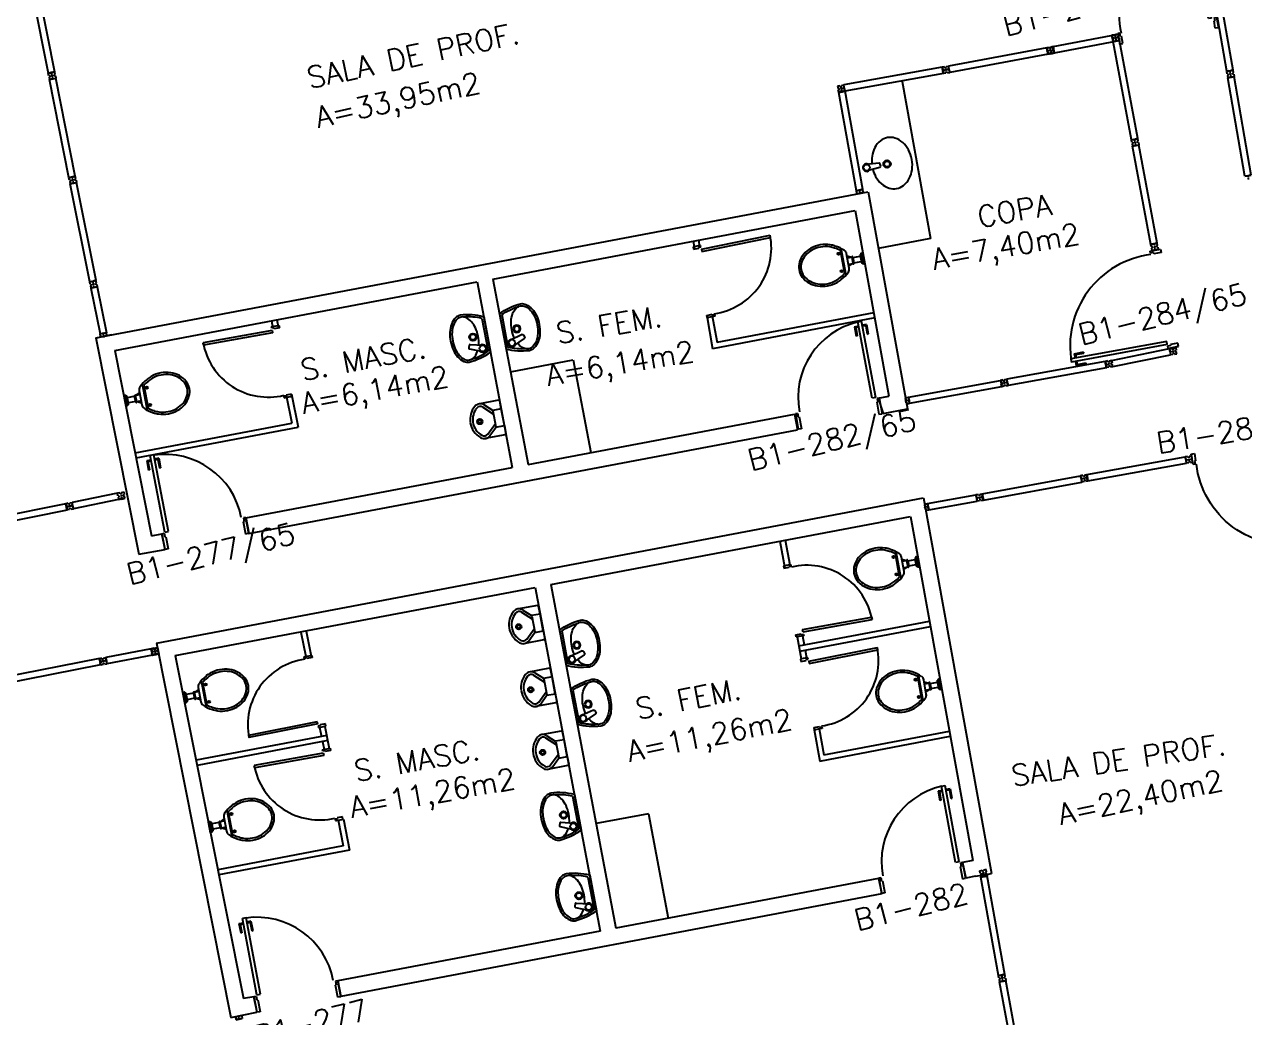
# Model space of a CAD drawing. Extents: x 26 to 324, y 73 to 188.
# Drawn here: x 96.77 to 108.24, y 159.18 to 168.52 of the extents above; entities that cross this region are included whole.
import ezdxf

# ---------------------------------------------------------------- set-up
doc = ezdxf.new("R2010")
doc.units = 0
doc.header["$LTSCALE"] = 0.01
doc.header["$MEASUREMENT"] = 0
doc.layers.get('0').update_dxf_attribs({"linetype": 'CONTINUOUS'})
for name, color, linetype in [('ALV', 2, 'CONTINUOUS'), ('BANC', 2, 'CONTINUOUS'), ('DIV', 2, 'CONTINUOUS'), ('PEÇAS', 1, 'CONTINUOUS'), ('TEXTO', 2, 'CONTINUOUS'), ('TEXTO-ENDEREÇO', 2, 'CONTINUOUS'), ('ÁREA', 2, 'CONTINUOUS')]:
    doc.layers.add(name, color=color, linetype=linetype)
doc.styles.add('UNB-100', font='simplex.shx', dxfattribs={"height": 0.2})
doc.styles.add('UNB-100-1', font='simplex.shx', dxfattribs={"height": 0.2})

# ---------------------------------------------------------------- blocks, each defined once
blk = doc.blocks.new('PDV2D-SLC')
at = {"layer": 'DIV'}
for p, q in [((0.03, 0.05), (0.06, 0.05)), ((0.03, 0.035), (0.03, 0.05)), ((0.03, -0.035), (0.03, 0.035)), ((0.06, 0.05), (0.06, -0.02)), ((0.941, 0.05), (0.941, -0.02)), ((0.971, 0.05), (0.941, 0.05)), ((0.971, 0.035), (0.971, 0.05)), ((0.971, -0.035), (0.971, 0.035)), ((0.03, -0.05), (0.03, -0.035)), ((0.05, -0.05), (0.03, -0.05)), ((0.05, -0.02), (0.06, -0.02)), ((0.05, -0.02), (0.05, -0.05)), ((0.079, -0.05), (0.109, -0.05)), ((0.079, -0.05), (0.079, -0.965)), ((0.109, -0.05), (0.109, -0.965)), ((0.951, -0.02), (0.941, -0.02)), ((0.951, -0.02), (0.951, -0.05)), ((0.951, -0.05), (0.971, -0.05)), ((0.971, -0.05), (0.971, -0.035)), ((0.109, -0.965), (0.079, -0.965))]:
    blk.add_line(p, q, dxfattribs=at)
at = {"layer": 'DIV', "color": 1}
for p, q in [((0.036, -0.925), (0.036, -0.835)), ((0.046, -0.835), (0.036, -0.835)), ((0.046, -0.915), (0.046, -0.835)), ((0.046, -0.915), (0.076, -0.915)), ((0.141, -0.915), (0.111, -0.915)), ((0.141, -0.915), (0.141, -0.835)), ((0.141, -0.835), (0.151, -0.835)), ((0.151, -0.925), (0.151, -0.835)), ((0.036, -0.925), (0.076, -0.925)), ((0.151, -0.925), (0.111, -0.925))]:
    blk.add_line(p, q, dxfattribs=at)
blk.add_arc((0.076, -0.1), 0.865, 270, 3.3214, dxfattribs=at)
blk = doc.blocks.new('LAVAT-P')
for p, q in [((-0.17, 0), (0.17, 0)), ((-0.157, -0.02), (0.157, -0.02)), ((0.063, -0.173), (0.094, -0.055)), ((0.102, -0.187), (0.151, -0.074)), ((0.069, -0.185), (0.09, -0.192))]:
    blk.add_line(p, q)
for points in [[(0.083, -0.096, 0.121735), (-0.082, -0.096, 0.073747), (-0.145, -0.122, 0.106861), (-0.192, -0.165, 0.153587), (-0.205, -0.208, 0.153587)], [(-0.225, -0.214, 0.136108), (-0.208, -0.262, 0.106861), (-0.155, -0.311, 0.073747), (-0.087, -0.339, 0.060305), (0, -0.349, 0.060305), (0.087, -0.339, 0.073747), (0.155, -0.311, 0.106861), (0.208, -0.262, 0.136108), (0.225, -0.214, 0.062982)], [(-0.205, -0.208, 0.153587), (-0.192, -0.251, 0.106861), (-0.145, -0.294, 0.073747), (-0.082, -0.32, 0.060305), (0, -0.329, 0.060305), (0.082, -0.32, 0.073747), (0.145, -0.294, 0.106861), (0.192, -0.251, 0.153587), (0.205, -0.208, 0.153587), (0.192, -0.165, 0.106861), (0.145, -0.122, 0.014792), (0.133, -0.115, 0.039243)]]:
    blk.add_lwpolyline(points, format="xyb")
for centre, radius in [((0, -0.135), 0.0347), ((0, -0.135), 0.0265), ((0.122, -0.065), 0.03)]:
    blk.add_circle(centre, radius)
for centre, radius, start, end in [((0.376, -0.254), 0.602, 155.0201, 176.1902), ((-0.376, -0.254), 0.602, 3.8098, 24.9799), ((0.376, -0.254), 0.582, 156.2686, 173.4578), ((0.122, -0.065), 0.0361, 302.4689, 199.2518), ((-0.376, -0.254), 0.582, 6.5422, 23.7314), ((0.073, -0.176), 0.01, 165.2139, 250.8603), ((0.093, -0.183), 0.01, 250.8603, 336.5068)]:
    blk.add_arc(centre, radius, start, end)
blk = doc.blocks.new('MICTR-P')
for p, q in [((0, 0.08), (0, 0.155)), ((0.01, 0.165), (0.205, 0.165)), ((0.168, 0.129), (0.08, 0.046)), ((0.151, 0.147), (0.083, 0.083)), ((0, 0.08), (0, -0.08)), ((0.081, 0.08), (0, 0.08)), ((0.08, -0.076), (0.08, 0.076)), ((0, -0.08), (0, -0.155)), ((0, -0.08), (0.081, -0.08)), ((0.168, -0.129), (0.08, -0.046)), ((0.151, -0.147), (0.083, -0.083)), ((0.01, -0.165), (0.205, -0.165))]:
    blk.add_line(p, q)
for radius in [0.025, 0.015]:
    blk.add_circle((0.22, 0), radius)
for centre, radius, start, end in [((0.01, 0.155), 0.01, 90, 180), ((0.197, 0.098), 0.0675, 49.5319, 133.3634), ((0.197, 0.098), 0.0425, 49.5319, 133.3634), ((0.114, 0), 0.171, 357.4005, 49.5319), ((0.114, 0), 0.196, 358.2793, 49.5319), ((0.09, 0.076), 0.01, 133.3634, 180), ((0.09, -0.076), 0.01, 180, 226.6366), ((0.114, 0), 0.171, 310.4681, 357.3509), ((0.114, 0), 0.196, 310.4681, 357.7012), ((0.01, -0.155), 0.01, 180, 270), ((0.197, -0.098), 0.0675, 226.6366, 310.4681), ((0.197, -0.098), 0.0425, 226.6366, 310.4681)]:
    blk.add_arc(centre, radius, start, end)
blk = doc.blocks.new('DIV-SLC')
for p, q in [((-0.0051, 0), (0.0051, 0)), ((0, -0.0051), (0, 0.0051)), ((0.0205, 0.006), (0.03, 0.006)), ((0.0205, -0.006), (0.0205, 0.006)), ((0.03, 0.03), (0.97, 0.03)), ((0.03, 0.03), (0.03, -0.03)), ((0.03, 0.009), (0.03, 0.027)), ((0.03, 0.005), (0.03, -0.005)), ((0.97, 0.03), (0.97, -0.03)), ((0.9795, 0.006), (0.97, 0.006)), ((0.97, 0.005), (0.97, -0.005)), ((0.9795, -0.006), (0.9795, 0.006)), ((1.0051, 0), (0.9949, 0)), ((0.9949, 0), (1.0051, 0)), ((1, -0.0051), (1, 0.0051)), ((0.0205, -0.006), (0.03, -0.006)), ((0.03, -0.03), (0.03, -0.009)), ((0.03, -0.009), (0.03, -0.027)), ((0.03, -0.03), (0.97, -0.03)), ((0.9795, -0.006), (0.97, -0.006))]:
    blk.add_line(p, q)
blk = doc.blocks.new('PE80-SLC')
for p, q in [((0.075, 0), (-0.075, 0)), ((-0.075, -0.03), (-0.075, 0)), ((0.075, 0), (0.075, -0.02)), ((0.777, 0.01), (0.687, 0.01)), ((0.687, 0), (0.687, 0.01)), ((0.777, 0.01), (0.777, -0.03)), ((0.04, -0.03), (-0.075, -0.03)), ((0.075, -0.02), (0.04, -0.02)), ((0.04, -0.03), (0.04, -0.02)), ((0.085, -0.03), (0.817, -0.03)), ((0.085, -0.03), (0.085, -0.065)), ((0.085, -0.065), (0.817, -0.065)), ((0.767, 0), (0.687, 0)), ((0.767, -0.095), (0.687, -0.095)), ((0.687, -0.095), (0.687, -0.105)), ((0.777, -0.105), (0.687, -0.105)), ((0.767, 0), (0.767, -0.03)), ((0.767, -0.095), (0.767, -0.065)), ((0.777, -0.105), (0.777, -0.065)), ((0.817, -0.065), (0.817, -0.03)), ((0.04, -0.771), (-0.075, -0.771)), ((-0.075, -0.771), (-0.075, -0.801)), ((0.075, -0.801), (-0.075, -0.801)), ((0.075, -0.802), (-0.075, -0.802)), ((0.04, -0.771), (0.04, -0.781)), ((0.075, -0.781), (0.04, -0.781)), ((0.075, -0.801), (0.075, -0.781))]:
    blk.add_line(p, q)
blk.add_arc((0.085, -0.03), 0.731, 270, 357.3429)
blk = doc.blocks.new('VDC-P')
for p, q in [((-0.127, 0.192), (0.127, 0.192)), ((-0.109, 0.202), (0.109, 0.202)), ((-0.068, 0.152), (0.068, 0.152)), ((-0.05, 0.152), (-0.03, 0.11)), ((-0.03, 0.152), (-0.03, 0.11)), ((0.03, 0.152), (0.03, 0.11)), ((0.05, 0.152), (0.03, 0.11)), ((-0.05, 0.015), (-0.05, 0)), ((-0.05, 0), (0.05, 0)), ((0.045, 0.02), (-0.045, 0.02)), ((-0.04, 0.025), (-0.04, 0.02)), ((0.035, 0.03), (-0.035, 0.03)), ((0.03, 0.11), (-0.03, 0.11)), ((0.03, 0.1), (-0.03, 0.1)), ((-0.025, 0.1), (-0.025, 0.03)), ((0.025, 0.1), (0.025, 0.03)), ((0.04, 0.025), (0.04, 0.02)), ((0.05, 0.015), (0.05, 0))]:
    blk.add_line(p, q)
for points in [[(0.16, 0.244, 0.050424), (0.18, 0.288, 0.082137), (0.195, 0.381, 0.082137), (0.18, 0.474, 0.090148), (0.138, 0.549, 0.104406), (0.073, 0.601, 0.117345), (0, 0.619, 0.117345), (-0.073, 0.601, 0.104406), (-0.138, 0.549, 0.090148), (-0.18, 0.474, 0.082137), (-0.195, 0.381, 0.082137)], [(0.142, 0.254, 0.050424), (0.161, 0.295, 0.082137), (0.175, 0.381, 0.082137), (0.161, 0.468, 0.090148), (0.122, 0.536, 0.104406), (0.064, 0.583, 0.117345), (0, 0.599, 0.117345), (-0.064, 0.583, 0.104406), (-0.122, 0.536, 0.090148), (-0.161, 0.468, 0.082137), (-0.175, 0.381, 0.082137)], [(-0.195, 0.381, 0.082137), (-0.18, 0.288, 0.050424), (-0.16, 0.244, 0.104406)], [(-0.175, 0.381, 0.082137), (-0.161, 0.295, 0.050424), (-0.142, 0.254, 0.050424)]]:
    blk.add_lwpolyline(points, format="xyb")
for centre in [(-0.083, 0.226), (0.083, 0.226)]:
    blk.add_circle(centre, 0.0101)
for centre, radius, start, end in [((0.08, 0.36), 0.266, 205.6863, 226.7558), ((0.08, 0.36), 0.246, 205.6863, 219.7706), ((-0.08, 0.36), 0.266, 313.2442, 334.3137), ((-0.08, 0.36), 0.246, 320.2294, 334.3137), ((-0.068, 0.202), 0.05, 226.7558, 270), ((0.068, 0.202), 0.05, 270, 313.2442), ((-0.045, 0.015), 0.005, 90, 180), ((-0.035, 0.025), 0.005, 90, 180), ((-0.03, 0.105), 0.005, 90, 270), ((0.03, 0.105), 0.005, 270, 90), ((0.035, 0.025), 0.005, 0, 90), ((0.045, 0.015), 0.005, 360, 90)]:
    blk.add_arc(centre, radius, start, end)
blk = doc.blocks.new('MTT-SLC')
for p, q in [((-0.008, 0.03), (-0.03, 0.03)), ((-0.03, 0.03), (-0.03, 0.006)), ((-0.0185, 0.006), (-0.03, 0.006)), ((-0.0185, -0.006), (-0.0185, 0.006)), ((-0.008, 0.03), (-0.008, 0.02)), ((-0.008, 0.02), (0.008, 0.02)), ((-0.0051, 0), (0.0051, 0)), ((0, -0.0051), (0, 0.0051)), ((0.008, 0.03), (0.03, 0.03)), ((0.008, 0.03), (0.008, 0.02)), ((0.0205, -0.006), (0.0205, 0.006)), ((0.0205, 0.006), (0.03, 0.006)), ((0.03, 0.006), (0.03, 0.03)), ((-0.03, -0.03), (-0.03, -0.006)), ((-0.0185, -0.006), (-0.03, -0.006)), ((-0.008, -0.03), (-0.03, -0.03)), ((-0.008, -0.02), (0.008, -0.02)), ((-0.008, -0.03), (-0.008, -0.02)), ((0.008, -0.03), (0.008, -0.02)), ((0.008, -0.03), (0.03, -0.03)), ((0.0205, -0.006), (0.03, -0.006)), ((0.03, -0.006), (0.03, -0.03))]:
    blk.add_line(p, q)
blk = doc.blocks.new('MTINI-SLC')
for p, q in [((-0.03, 0.008), (-0.03, 0.03)), ((0.03, 0.03), (-0.03, 0.03)), ((-0.03, 0.008), (-0.02, 0.008)), ((-0.009, 0.03), (-0.027, 0.03)), ((-0.02, 0.008), (-0.02, 0)), ((-0.001, 0), (-0.02, 0)), ((-0.006, 0.02), (-0.006, 0.03)), ((-0.006, 0.023), (-0.006, 0.027)), ((-0.006, 0.02), (0.006, 0.02)), ((0.005, 0.03), (-0.005, 0.03)), ((0.005, 0), (-0.005, 0)), ((0.004, 0.02), (-0.004, 0.02)), ((0.02, 0), (-0.001, 0)), ((0, -0.005), (0, 0.005)), ((0.006, 0.02), (0.006, 0.03)), ((0.006, 0.023), (0.006, 0.027)), ((0.009, 0.03), (0.027, 0.03)), ((0.03, 0.008), (0.02, 0.008)), ((0.02, 0), (0.02, 0.008)), ((0.03, 0.008), (0.03, 0.03))]:
    blk.add_line(p, q)
blk = doc.blocks.new('MDIV-SLC')
for p, q in [((-0.0051, 0), (0.0051, 0)), ((0, -0.0051), (0, 0.0051)), ((0.0205, -0.006), (0.0205, 0.006)), ((0.0205, 0.006), (0.03, 0.006)), ((0.03, 0.03), (0.47, 0.03)), ((0.03, 0.03), (0.03, -0.03)), ((0.03, 0.009), (0.03, 0.027)), ((0.03, 0.005), (0.03, -0.005)), ((0.47, 0.03), (0.47, -0.03)), ((0.4795, 0.006), (0.47, 0.006)), ((0.47, 0.005), (0.47, -0.005)), ((0.4795, -0.006), (0.4795, 0.006)), ((0.5051, 0), (0.4949, 0)), ((0.4949, 0), (0.5051, 0)), ((0.5, -0.0051), (0.5, 0.0051)), ((0.0205, -0.006), (0.03, -0.006)), ((0.03, -0.009), (0.03, -0.027)), ((0.03, -0.03), (0.03, -0.009)), ((0.03, -0.03), (0.47, -0.03)), ((0.4795, -0.006), (0.47, -0.006))]:
    blk.add_line(p, q)
blk = doc.blocks.new('DIVMT-SLC')
for p, q in [((-0.03, 0.03), (-0.03, 0.006)), ((-0.008, 0.03), (-0.03, 0.03)), ((-0.0185, 0.006), (-0.03, 0.006)), ((-0.0185, -0.006), (-0.0185, 0.006)), ((-0.008, 0.03), (-0.008, 0.02)), ((-0.008, 0.02), (0.008, 0.02)), ((-0.0051, 0), (0.0051, 0)), ((0.0051, 0), (-0.0051, 0)), ((-0.0051, 0), (0.0051, 0)), ((0, -0.0051), (0, 0.0051)), ((0, 0.0051), (0, -0.0051)), ((0.008, 0.03), (0.008, 0.02)), ((0.008, 0.03), (0.03, 0.03)), ((0.0205, 0.006), (0.03, 0.006)), ((0.0205, -0.006), (0.0205, 0.006)), ((0.0205, 0.006), (0.0205, -0.006)), ((0.0205, 0.006), (0.03, 0.006)), ((0.97, 0.03), (0.03, 0.03)), ((0.03, 0.006), (0.03, 0.03)), ((0.03, -0.03), (0.03, 0.03)), ((0.03, -0.005), (0.03, 0.005)), ((0.97, -0.03), (0.97, 0.03)), ((0.97, 0.03), (0.97, 0.009)), ((0.97, 0.009), (0.97, 0.027)), ((0.9795, 0.006), (0.97, 0.006)), ((0.97, -0.005), (0.97, 0.005)), ((0.9795, 0.006), (0.9795, -0.006)), ((1.0051, 0), (0.9949, 0)), ((1, 0.0051), (1, -0.0051)), ((-0.0185, -0.006), (-0.03, -0.006)), ((-0.03, -0.03), (-0.03, -0.006)), ((-0.008, -0.03), (-0.03, -0.03)), ((-0.008, -0.03), (-0.008, -0.02)), ((-0.008, -0.02), (0.008, -0.02)), ((0.008, -0.03), (0.008, -0.02)), ((0.008, -0.03), (0.03, -0.03)), ((0.0205, -0.006), (0.03, -0.006)), ((0.0205, -0.006), (0.03, -0.006)), ((0.03, -0.006), (0.03, -0.03)), ((0.97, -0.03), (0.03, -0.03)), ((0.9795, -0.006), (0.97, -0.006)), ((0.97, -0.009), (0.97, -0.027))]:
    blk.add_line(p, q)
blk = doc.blocks.new('PD80-SLC')
for p, q in [((-0.777, 0.01), (-0.777, -0.03)), ((-0.777, 0.01), (-0.687, 0.01)), ((-0.687, 0), (-0.687, 0.01)), ((-0.075, 0), (0.075, 0)), ((-0.075, 0), (-0.075, -0.02)), ((0.075, -0.03), (0.075, 0)), ((-0.817, -0.065), (-0.817, -0.03)), ((-0.085, -0.03), (-0.817, -0.03)), ((-0.085, -0.065), (-0.817, -0.065)), ((-0.777, -0.105), (-0.777, -0.065)), ((-0.777, -0.105), (-0.687, -0.105)), ((-0.767, 0), (-0.767, -0.03)), ((-0.767, 0), (-0.687, 0)), ((-0.767, -0.095), (-0.767, -0.065)), ((-0.767, -0.095), (-0.687, -0.095)), ((-0.687, -0.095), (-0.687, -0.105)), ((-0.085, -0.03), (-0.085, -0.065)), ((-0.075, -0.02), (-0.04, -0.02)), ((-0.04, -0.03), (-0.04, -0.02)), ((-0.04, -0.03), (0.075, -0.03)), ((-0.075, -0.781), (-0.04, -0.781)), ((-0.075, -0.801), (-0.075, -0.781)), ((-0.075, -0.801), (0.075, -0.801)), ((-0.075, -0.802), (0.075, -0.802)), ((-0.04, -0.771), (0.075, -0.771)), ((-0.04, -0.771), (-0.04, -0.781)), ((0.075, -0.771), (0.075, -0.801))]:
    blk.add_line(p, q)
blk.add_arc((-0.085, -0.03), 0.731, 182.6571, 270)
blk = doc.blocks.new('CUBA-E-P')
for p, q in [((-0.021, 0.174), (-0.031, 0.051)), ((0.01, 0.183), (-0.011, 0.183)), ((0.02, 0.174), (0.029, 0.051))]:
    blk.add_line(p, q)
blk.add_lwpolyline([(0.022, 0.104, 0.059992), (0.096, 0.119, 0.087531), (0.172, 0.159, 0.105501), (0.226, 0.223, 0.123031), (0.243, 0.293, 0.123031), (0.226, 0.362, 0.105501), (0.172, 0.426, 0.087531), (0.096, 0.467, 0.07802), (0, 0.482, 0.07802), (-0.096, 0.467, 0.087531), (-0.172, 0.426, 0.105501), (-0.226, 0.362, 0.123031), (-0.243, 0.293, 0.123031), (-0.226, 0.223, 0.105501), (-0.172, 0.159, 0.087531), (-0.096, 0.119, 0.059024), (-0.024, 0.105, 0.07802)], format="xyb")
for centre, radius in [((0, 0.245), 0.0347), ((0, 0.245), 0.0265), ((-0.001, 0.051), 0.03)]:
    blk.add_circle(centre, radius)
for centre, radius, start, end in [((-0.011, 0.173), 0.01, 90, 175.6464), ((0.01, 0.173), 0.01, 4.3536, 90), ((-0.001, 0.051), 0.0361, 141.6086, 38.3914)]:
    blk.add_arc(centre, radius, start, end)
blk = doc.blocks.new('PDV2E-SLC')
at = {"layer": 'DIV', "color": 1}
for p, q in [((0.023, 0.925), (0.063, 0.925)), ((0.023, 0.925), (0.023, 0.835)), ((0.138, 0.925), (0.097, 0.925)), ((0.138, 0.925), (0.138, 0.835)), ((0.033, 0.835), (0.023, 0.835)), ((0.033, 0.915), (0.063, 0.915)), ((0.033, 0.915), (0.033, 0.835)), ((0.128, 0.915), (0.097, 0.915)), ((0.128, 0.915), (0.128, 0.835)), ((0.128, 0.835), (0.137, 0.835))]:
    blk.add_line(p, q, dxfattribs=at)
at = {"layer": 'DIV'}
for p, q in [((0.065, 0.05), (0.065, 0.965)), ((0.095, 0.965), (0.065, 0.965)), ((0.095, 0.05), (0.095, 0.965)), ((0.049, 0.05), (0.029, 0.05)), ((0.029, 0.05), (0.029, 0.035)), ((0.029, 0.035), (0.029, -0.035)), ((0.049, 0.02), (0.049, 0.05)), ((0.049, 0.02), (0.059, 0.02)), ((0.059, -0.05), (0.059, 0.02)), ((0.065, 0.05), (0.095, 0.05)), ((0.928, -0.05), (0.928, 0.02)), ((0.938, 0.02), (0.928, 0.02)), ((0.938, 0.05), (0.958, 0.05)), ((0.938, 0.02), (0.938, 0.05)), ((0.958, 0.05), (0.958, 0.035)), ((0.958, 0.035), (0.958, -0.035)), ((0.029, -0.035), (0.029, -0.05)), ((0.029, -0.05), (0.059, -0.05)), ((0.958, -0.05), (0.928, -0.05)), ((0.958, -0.035), (0.958, -0.05))]:
    blk.add_line(p, q, dxfattribs=at)
at = {"layer": 'DIV', "color": 1}
blk.add_arc((0.062, 0.1), 0.865, 356.6786, 90, dxfattribs=at)
blk = doc.blocks.new('DIVINI-SLC')
for p, q in [((-0.005, 0), (0.005, 0)), ((-0.005, 0), (0.005, 0)), ((0.008, 0.02), (0, 0.02)), ((0, 0.001), (0, 0.02)), ((0, -0.005), (0, 0.005)), ((0, -0.005), (0, 0.005)), ((0, -0.02), (0, 0.001)), ((0.008, 0.03), (0.03, 0.03)), ((0.008, 0.03), (0.008, 0.02)), ((0.02, 0.006), (0.03, 0.006)), ((0.02, 0.006), (0.02, -0.006)), ((0.02, -0.006), (0.02, 0.006)), ((0.02, 0.006), (0.03, 0.006)), ((0.02, -0.004), (0.02, 0.004)), ((0.023, 0.006), (0.027, 0.006)), ((0.03, -0.03), (0.03, 0.03)), ((0.03, 0.03), (0.03, -0.03)), ((0.03, 0.03), (0.97, 0.03)), ((0.03, 0.009), (0.03, 0.027)), ((0.03, 0.009), (0.03, 0.027)), ((0.03, -0.005), (0.03, 0.005)), ((0.03, 0.005), (0.03, -0.005)), ((0.97, 0.03), (0.97, -0.03)), ((0.98, 0.006), (0.97, 0.006)), ((0.97, 0.005), (0.97, -0.005)), ((0.98, -0.006), (0.98, 0.006)), ((0.995, 0), (1.005, 0)), ((1.005, 0), (0.995, 0)), ((1, -0.005), (1, 0.005)), ((0, -0.02), (0.008, -0.02)), ((0.008, -0.03), (0.008, -0.02)), ((0.008, -0.03), (0.03, -0.03)), ((0.02, -0.006), (0.03, -0.006)), ((0.02, -0.006), (0.03, -0.006)), ((0.023, -0.006), (0.027, -0.006)), ((0.03, -0.009), (0.03, -0.027)), ((0.03, -0.009), (0.03, -0.027)), ((0.03, -0.03), (0.03, -0.009)), ((0.03, -0.03), (0.97, -0.03)), ((0.98, -0.006), (0.97, -0.006))]:
    blk.add_line(p, q)

msp = doc.modelspace()

# ---------------------------------------------------------------- linework, layer by layer
at = {"layer": 'ALV'}
for p, q in [((97.439, 165.573), (104.697, 166.947)), ((104.697, 166.947), (105.066, 164.905)), ((101.17, 166.127), (104.576, 166.772)), ((104.576, 166.772), (104.892, 165.025)), ((103.053, 166.485), (103.067, 166.409)), ((103.102, 166.494), (103.114, 166.426)), ((97.616, 165.454), (101.022, 166.099)), ((101.022, 166.099), (101.353, 164.355)), ((101.17, 166.127), (101.501, 164.383)), ((99.09, 165.733), (99.103, 165.666)), ((99.139, 165.742), (99.154, 165.667)), ((103.18, 165.785), (103.236, 165.471)), ((103.229, 165.795), (103.277, 165.53)), ((104.759, 165.761), (103.236, 165.471)), ((104.75, 165.81), (103.276, 165.53)), ((97.439, 165.573), (97.843, 163.538)), ((97.587, 165.601), (97.44, 165.572)), ((97.616, 165.454), (97.962, 163.713)), ((99.277, 165.045), (99.339, 164.733)), ((99.228, 165.036), (99.281, 164.772)), ((104.793, 165.006), (104.892, 165.025)), ((104.793, 165.006), (104.838, 164.862)), ((101.501, 164.383), (104.006, 164.857)), ((104.006, 164.857), (104.033, 164.71)), ((104.838, 164.862), (105.066, 164.905)), ((97.807, 164.493), (99.281, 164.772)), ((97.817, 164.444), (99.34, 164.733)), ((98.877, 163.733), (104.033, 164.71)), ((98.848, 163.881), (101.353, 164.355)), ((98.009, 162.704), (105.217, 164.069)), ((105.217, 164.069), (105.856, 160.538)), ((101.715, 163.253), (105.097, 163.893)), ((105.097, 163.893), (105.682, 160.659)), ((98.877, 163.733), (98.848, 163.881)), ((97.962, 163.713), (98.06, 163.731)), ((98.089, 163.584), (98.06, 163.731)), ((103.918, 163.67), (103.96, 163.439)), ((97.843, 163.538), (98.089, 163.584)), ((103.869, 163.661), (103.914, 163.409)), ((98.185, 162.585), (101.567, 163.225)), ((101.567, 163.225), (102.18, 159.995)), ((101.715, 163.253), (102.327, 160.023)), ((104.047, 162.677), (105.275, 162.909)), ((104.055, 162.628), (105.284, 162.86)), ((99.365, 162.807), (99.411, 162.576)), ((99.414, 162.816), (99.464, 162.565)), ((104.031, 162.762), (104.069, 162.554)), ((104.08, 162.772), (104.096, 162.686)), ((98.009, 162.704), (98.708, 159.183)), ((104.105, 162.637), (104.118, 162.564)), ((98.185, 162.585), (98.826, 159.36)), ((99.609, 161.835), (98.38, 161.602)), ((99.542, 161.911), (99.559, 161.826)), ((99.592, 161.92), (99.633, 161.713)), ((104.189, 161.887), (104.242, 161.594)), ((104.238, 161.897), (104.282, 161.653)), ((104.282, 161.653), (105.462, 161.876)), ((99.618, 161.786), (98.39, 161.553)), ((99.569, 161.777), (99.584, 161.704)), ((104.242, 161.594), (105.47, 161.827)), ((99.716, 161.039), (99.764, 160.796)), ((99.765, 161.048), (99.823, 160.756)), ((99.764, 160.796), (98.585, 160.572)), ((99.823, 160.756), (98.595, 160.523)), ((105.682, 160.659), (105.583, 160.64)), ((105.583, 160.64), (105.615, 160.494)), ((104.795, 160.491), (102.327, 160.023)), ((104.795, 160.491), (104.827, 160.344)), ((105.708, 160.511), (105.615, 160.494)), ((105.708, 160.511), (105.856, 160.538)), ((104.827, 160.344), (99.741, 159.38)), ((102.18, 159.995), (99.712, 159.527)), ((99.741, 159.38), (99.712, 159.527)), ((98.924, 159.378), (98.826, 159.36)), ((98.954, 159.231), (98.924, 159.378)), ((98.708, 159.183), (98.953, 159.232))]:
    msp.add_line(p, q, dxfattribs=at)
at = {"layer": 'BANC'}
for p, q in [((101.335, 165.255), (101.925, 165.367)), ((101.925, 165.367), (102.09, 164.495))]:
    msp.add_line(p, q, dxfattribs=at)
at = {"layer": 'DIV'}
for p, q in [((106.436, 168.312), (107.047, 168.43)), ((106.448, 168.253), (107.057, 168.371)), ((106.989, 168.419), (107.012, 168.423)), ((107.01, 168.423), (106.989, 168.419)), ((106.993, 168.397), (106.989, 168.419)), ((106.993, 168.395), (106.989, 168.419)), ((107, 168.36), (106.989, 168.419)), ((106.993, 168.397), (107.003, 168.399)), ((107.002, 168.397), (106.993, 168.395)), ((107.002, 168.397), (106.993, 168.395)), ((106.995, 168.384), (106.993, 168.394)), ((107.005, 168.385), (106.995, 168.383)), ((107.005, 168.385), (106.995, 168.383)), ((106.995, 168.383), (107, 168.36)), ((106.996, 168.381), (107.005, 168.383)), ((106.996, 168.381), (107, 168.36)), ((107, 168.36), (107.059, 168.371)), ((107.005, 168.385), (107.002, 168.397)), ((107.002, 168.397), (107.005, 168.385)), ((107.003, 168.399), (107.005, 168.383)), ((107.01, 168.423), (107.012, 168.413)), ((107.014, 168.412), (107.012, 168.423)), ((107.028, 168.416), (107.012, 168.413)), ((107.014, 168.412), (107.026, 168.414)), ((107.019, 168.394), (107.029, 168.396)), ((107.029, 168.396), (107.019, 168.394)), ((107.029, 168.396), (107.019, 168.394)), ((107.019, 168.394), (107.029, 168.396)), ((107.029, 168.396), (107.019, 168.394)), ((107.035, 168.377), (107.02, 168.374)), ((107.022, 168.364), (107.02, 168.374)), ((107.022, 168.374), (107.033, 168.376)), ((107.033, 168.376), (107.022, 168.374)), ((107.022, 168.374), (107.023, 168.364)), ((107.022, 168.374), (107.023, 168.364)), ((107.023, 168.4), (107.025, 168.39)), ((107.025, 168.39), (107.023, 168.4)), ((107.023, 168.4), (107.025, 168.39)), ((107.025, 168.39), (107.023, 168.4)), ((107.023, 168.4), (107.025, 168.39)), ((107.048, 168.43), (107.024, 168.425)), ((107.026, 168.414), (107.024, 168.425)), ((107.024, 168.364), (107.034, 168.366)), ((107.026, 168.426), (107.028, 168.416)), ((107.033, 168.376), (107.035, 168.366)), ((107.033, 168.376), (107.035, 168.366)), ((107.037, 168.367), (107.035, 168.377)), ((107.035, 168.366), (107.059, 168.371)), ((107.037, 168.367), (107.059, 168.371)), ((107.041, 168.404), (107.052, 168.406)), ((107.043, 168.392), (107.041, 168.404)), ((107.052, 168.408), (107.042, 168.406)), ((107.042, 168.406), (107.045, 168.391)), ((107.043, 168.392), (107.054, 168.395)), ((107.055, 168.392), (107.045, 168.391)), ((107.046, 168.435), (107.051, 168.412)), ((107.052, 168.408), (107.048, 168.43)), ((107.059, 168.371), (107.054, 168.395)), ((107.055, 168.392), (107.059, 168.371)), ((107.231, 167.447), (107.059, 168.371)), ((106.377, 168.301), (106.401, 168.305)), ((106.399, 168.305), (106.377, 168.301)), ((106.382, 168.279), (106.377, 168.301)), ((106.382, 168.277), (106.377, 168.301)), ((106.389, 168.242), (106.377, 168.301)), ((106.382, 168.279), (106.391, 168.281)), ((106.391, 168.279), (106.382, 168.277)), ((106.391, 168.279), (106.382, 168.277)), ((106.384, 168.266), (106.382, 168.276)), ((106.393, 168.267), (106.384, 168.265)), ((106.393, 168.267), (106.384, 168.265)), ((106.384, 168.263), (106.394, 168.265)), ((106.384, 168.265), (106.389, 168.242)), ((106.384, 168.263), (106.388, 168.242)), ((106.388, 168.242), (106.447, 168.253)), ((106.391, 168.281), (106.394, 168.265)), ((106.393, 168.267), (106.391, 168.279)), ((106.391, 168.279), (106.393, 168.267)), ((106.399, 168.305), (106.401, 168.295)), ((106.403, 168.294), (106.401, 168.305)), ((106.417, 168.298), (106.401, 168.295)), ((106.403, 168.294), (106.415, 168.296)), ((106.407, 168.276), (106.417, 168.278)), ((106.417, 168.278), (106.407, 168.276)), ((106.417, 168.278), (106.407, 168.276)), ((106.407, 168.276), (106.417, 168.278)), ((106.417, 168.278), (106.407, 168.276)), ((106.407, 168.276), (106.417, 168.278)), ((106.424, 168.259), (106.408, 168.256)), ((106.41, 168.246), (106.408, 168.256)), ((106.41, 168.256), (106.422, 168.258)), ((106.422, 168.258), (106.41, 168.256)), ((106.41, 168.256), (106.412, 168.246)), ((106.41, 168.256), (106.412, 168.246)), ((106.412, 168.282), (106.413, 168.272)), ((106.413, 168.272), (106.412, 168.282)), ((106.412, 168.282), (106.413, 168.272)), ((106.413, 168.272), (106.412, 168.282)), ((106.412, 168.282), (106.413, 168.272)), ((106.412, 168.282), (106.413, 168.272)), ((106.436, 168.312), (106.413, 168.307)), ((106.415, 168.296), (106.413, 168.307)), ((106.415, 168.308), (106.436, 168.312)), ((106.415, 168.308), (106.417, 168.298)), ((106.422, 168.258), (106.424, 168.248)), ((106.422, 168.258), (106.424, 168.248)), ((106.426, 168.249), (106.424, 168.259)), ((106.424, 168.248), (106.447, 168.253)), ((106.426, 168.249), (106.448, 168.253)), ((106.43, 168.286), (106.441, 168.288)), ((106.432, 168.274), (106.43, 168.286)), ((106.441, 168.29), (106.431, 168.288)), ((106.431, 168.288), (106.434, 168.273)), ((106.431, 168.287), (106.441, 168.288)), ((106.431, 168.287), (106.434, 168.275)), ((106.432, 168.274), (106.443, 168.277)), ((106.434, 168.275), (106.443, 168.277)), ((106.443, 168.274), (106.434, 168.273)), ((106.441, 168.29), (106.436, 168.312)), ((106.436, 168.312), (106.441, 168.288)), ((106.436, 168.312), (106.44, 168.291)), ((106.448, 168.253), (106.436, 168.312)), ((106.44, 168.291), (106.437, 168.309)), ((106.443, 168.278), (106.441, 168.287)), ((106.448, 168.253), (106.443, 168.277)), ((106.443, 168.274), (106.447, 168.253)), ((106.444, 168.274), (106.447, 168.256)), ((107.023, 168.364), (107, 168.36)), ((107.022, 168.364), (107, 168.36)), ((107.172, 167.436), (107, 168.36)), ((106.412, 168.246), (106.388, 168.242)), ((106.41, 168.246), (106.389, 168.242)), ((106.413, 168.246), (106.423, 168.248)), ((107.172, 167.436), (107.231, 167.447)), ((107.193, 167.44), (107.175, 167.436)), ((107.197, 167.431), (107.195, 167.44)), ((107.196, 167.44), (107.206, 167.442)), ((107.209, 167.433), (107.197, 167.431)), ((107.212, 167.413), (107.202, 167.411)), ((107.208, 167.407), (107.206, 167.417)), ((107.209, 167.433), (107.207, 167.442)), ((107.231, 167.447), (107.21, 167.443)), ((107.21, 167.443), (107.228, 167.446)), ((103.13, 166.408), (103.776, 166.538)), ((103.78, 166.516), (103.776, 166.538)), ((103.063, 166.431), (103.052, 166.429)), ((103.052, 166.429), (103.057, 166.407)), ((103.057, 166.407), (103.106, 166.417)), ((103.112, 166.441), (103.063, 166.431)), ((103.104, 166.424), (103.126, 166.429)), ((103.104, 166.424), (103.106, 166.417)), ((103.123, 166.443), (103.112, 166.441)), ((103.126, 166.429), (103.123, 166.443)), ((103.134, 166.387), (103.78, 166.516)), ((103.13, 166.408), (103.134, 166.387)), ((103.181, 165.785), (103.23, 165.795)), ((103.185, 165.764), (103.181, 165.785)), ((103.196, 165.766), (103.185, 165.764)), ((103.245, 165.776), (103.196, 165.766)), ((103.232, 165.788), (103.23, 165.795)), ((103.232, 165.788), (103.253, 165.792)), ((103.256, 165.778), (103.245, 165.776)), ((103.253, 165.792), (103.256, 165.778)), ((99.095, 165.643), (98.447, 165.527)), ((99.099, 165.622), (98.451, 165.506)), ((99.089, 165.678), (99.1, 165.68)), ((99.092, 165.664), (99.089, 165.678)), ((99.113, 165.667), (99.092, 165.664)), ((99.095, 165.643), (99.099, 165.622)), ((99.1, 165.68), (99.15, 165.689)), ((99.113, 165.667), (99.115, 165.66)), ((99.164, 165.669), (99.115, 165.66)), ((99.15, 165.689), (99.16, 165.691)), ((99.16, 165.691), (99.164, 165.669)), ((98.451, 165.506), (98.447, 165.527)), ((106.986, 165.362), (107.529, 165.472)), ((106.996, 165.303), (107.539, 165.413)), ((107.551, 165.475), (107.529, 165.472)), ((107.533, 165.448), (107.529, 165.472)), ((107.529, 165.472), (107.539, 165.413)), ((107.543, 165.45), (107.533, 165.448)), ((107.543, 165.45), (107.533, 165.448)), ((107.533, 165.447), (107.535, 165.437)), ((107.545, 165.438), (107.535, 165.436)), ((107.545, 165.438), (107.535, 165.436)), ((107.535, 165.436), (107.539, 165.413)), ((107.561, 165.416), (107.539, 165.413)), ((107.543, 165.45), (107.545, 165.438)), ((107.545, 165.438), (107.543, 165.45)), ((107.551, 165.475), (107.553, 165.465)), ((107.569, 165.468), (107.553, 165.465)), ((107.569, 165.448), (107.559, 165.446)), ((107.559, 165.446), (107.569, 165.448)), ((107.569, 165.448), (107.559, 165.446)), ((107.575, 165.429), (107.559, 165.426)), ((107.561, 165.416), (107.559, 165.426)), ((107.563, 165.452), (107.565, 165.442)), ((107.565, 165.442), (107.563, 165.452)), ((107.567, 165.478), (107.589, 165.481)), ((107.567, 165.478), (107.569, 165.468)), ((107.577, 165.419), (107.575, 165.429)), ((107.577, 165.419), (107.598, 165.422)), ((107.581, 165.456), (107.593, 165.458)), ((107.581, 165.456), (107.583, 165.444)), ((107.583, 165.444), (107.594, 165.446)), ((107.589, 165.481), (107.593, 165.458)), ((107.598, 165.422), (107.594, 165.446)), ((105.077, 165.017), (105.942, 165.174)), ((105.942, 165.174), (105.953, 165.115)), ((105.978, 165.145), (105.976, 165.155)), ((99.276, 165.045), (99.226, 165.036)), ((99.28, 165.023), (99.276, 165.045)), ((105.087, 164.958), (105.953, 165.115)), ((105.956, 165.152), (105.946, 165.151)), ((105.947, 165.15), (105.948, 165.14)), ((105.958, 165.14), (105.949, 165.139)), ((105.958, 165.14), (105.956, 165.152)), ((105.982, 165.151), (105.972, 165.149)), ((105.972, 165.149), (105.982, 165.151)), ((99.228, 165.029), (99.206, 165.025)), ((99.206, 165.025), (99.209, 165.011)), ((99.209, 165.011), (99.22, 165.012)), ((99.22, 165.012), (99.269, 165.021)), ((99.228, 165.029), (99.226, 165.036)), ((99.269, 165.021), (99.28, 165.023)), ((105.047, 164.981), (105.057, 164.983)), ((105.047, 164.981), (105.057, 164.983)), ((105.057, 165.003), (105.049, 165.002)), ((105.052, 164.983), (105.049, 165.002)), ((105.053, 164.977), (105.051, 164.987)), ((105.053, 164.977), (105.051, 164.987)), ((105.056, 164.963), (105.052, 164.983)), ((105.055, 165.013), (105.077, 165.017)), ((105.055, 165.013), (105.057, 165.003)), ((105.056, 164.963), (105.064, 164.964)), ((105.066, 164.954), (105.064, 164.964)), ((105.066, 164.954), (105.087, 164.958)), ((105.071, 164.992), (105.081, 164.994)), ((105.071, 164.992), (105.081, 164.994)), ((105.074, 164.98), (105.071, 164.992)), ((105.071, 164.992), (105.074, 164.98)), ((105.073, 164.982), (105.072, 164.99)), ((105.073, 164.992), (105.078, 164.993)), ((105.074, 164.98), (105.083, 164.982)), ((105.074, 164.98), (105.083, 164.982)), ((105.076, 164.98), (105.08, 164.981)), ((105.077, 165.017), (105.087, 164.958)), ((105.087, 164.958), (105.077, 165.017)), ((105.08, 164.996), (105.077, 165.014)), ((105.08, 164.996), (105.077, 165.014)), ((105.081, 164.993), (105.083, 164.983)), ((105.083, 164.983), (105.081, 164.993)), ((105.087, 164.958), (105.083, 164.979)), ((105.083, 164.979), (105.087, 164.961)), ((105.083, 164.979), (105.087, 164.961)), ((97.179, 164.019), (97.157, 164.014)), ((97.157, 164.014), (97.162, 163.991)), ((97.179, 164.019), (97.18, 164.009)), ((97.18, 164.009), (97.196, 164.012)), ((97.194, 164.022), (97.216, 164.026)), ((97.194, 164.022), (97.196, 164.012)), ((97.641, 164.113), (97.216, 164.026)), ((97.228, 163.967), (97.216, 164.026)), ((97.22, 164.003), (97.216, 164.026)), ((97.653, 164.054), (97.228, 163.967)), ((97.653, 164.053), (97.712, 164.065)), ((97.676, 164.058), (97.653, 164.053)), ((97.675, 164.067), (97.686, 164.07)), ((97.686, 164.07), (97.675, 164.067)), ((97.675, 164.067), (97.676, 164.058)), ((97.675, 164.067), (97.676, 164.058)), ((97.677, 164.058), (97.687, 164.06)), ((97.686, 164.07), (97.688, 164.06)), ((97.686, 164.07), (97.688, 164.06)), ((97.688, 164.06), (97.712, 164.065)), ((105.257, 164.015), (105.71, 164.096)), ((105.257, 164.015), (105.267, 163.956)), ((105.26, 163.995), (105.257, 164.012)), ((105.267, 163.956), (105.721, 164.037)), ((105.732, 164.1), (105.71, 164.096)), ((105.71, 164.096), (105.721, 164.037)), ((105.715, 164.073), (105.71, 164.096)), ((105.724, 164.074), (105.715, 164.073)), ((105.724, 164.074), (105.715, 164.073)), ((105.715, 164.072), (105.717, 164.062)), ((105.726, 164.063), (105.717, 164.061)), ((105.726, 164.063), (105.717, 164.061)), ((105.717, 164.061), (105.721, 164.037)), ((105.743, 164.041), (105.721, 164.037)), ((105.726, 164.063), (105.724, 164.074)), ((105.724, 164.074), (105.726, 164.063)), ((105.732, 164.1), (105.734, 164.09)), ((105.75, 164.093), (105.734, 164.09)), ((105.75, 164.073), (105.74, 164.071)), ((105.74, 164.071), (105.75, 164.073)), ((105.75, 164.073), (105.74, 164.071)), ((105.757, 164.054), (105.741, 164.051)), ((105.743, 164.041), (105.741, 164.051)), ((105.746, 164.067), (105.744, 164.077)), ((105.744, 164.077), (105.746, 164.067)), ((105.748, 164.103), (105.769, 164.107)), ((105.748, 164.103), (105.75, 164.093)), ((105.758, 164.044), (105.757, 164.054)), ((105.758, 164.044), (105.78, 164.048)), ((105.762, 164.081), (105.774, 164.083)), ((105.762, 164.081), (105.764, 164.07)), ((105.764, 164.07), (105.776, 164.072)), ((105.769, 164.107), (105.774, 164.083)), ((105.78, 164.048), (105.776, 164.072)), ((97.173, 163.993), (97.162, 163.991)), ((97.175, 163.981), (97.164, 163.979)), ((97.169, 163.956), (97.164, 163.979)), ((97.19, 163.96), (97.169, 163.956)), ((97.175, 163.981), (97.173, 163.993)), ((97.187, 163.99), (97.197, 163.992)), ((97.197, 163.992), (97.187, 163.99)), ((97.187, 163.99), (97.197, 163.992)), ((97.188, 163.97), (97.204, 163.973)), ((97.19, 163.96), (97.188, 163.97)), ((97.191, 163.996), (97.193, 163.986)), ((97.193, 163.986), (97.191, 163.996)), ((97.206, 163.963), (97.204, 163.973)), ((97.206, 163.963), (97.228, 163.967)), ((97.211, 164.001), (97.22, 164.003)), ((97.211, 164.001), (97.22, 164.003)), ((97.211, 164.001), (97.214, 163.989)), ((97.214, 163.989), (97.211, 164.001)), ((97.214, 163.989), (97.223, 163.991)), ((97.214, 163.989), (97.223, 163.991)), ((97.223, 163.992), (97.221, 164.002)), ((97.223, 163.991), (97.228, 163.967)), ((105.227, 163.98), (105.237, 163.981)), ((105.233, 163.976), (105.232, 163.986)), ((105.252, 163.99), (105.261, 163.992)), ((105.254, 163.978), (105.252, 163.99)), ((105.254, 163.978), (105.263, 163.98)), ((105.261, 163.991), (105.263, 163.981)), ((105.267, 163.956), (105.264, 163.977)), ((105.264, 163.977), (105.267, 163.959)), ((103.962, 163.439), (103.912, 163.43)), ((103.972, 163.441), (103.962, 163.439)), ((103.975, 163.427), (103.972, 163.441)), ((103.912, 163.43), (103.901, 163.428)), ((103.901, 163.428), (103.905, 163.407)), ((103.905, 163.407), (103.955, 163.416)), ((103.954, 163.423), (103.975, 163.427)), ((103.954, 163.423), (103.955, 163.416)), ((104.082, 162.83), (104.73, 162.946)), ((104.086, 162.808), (104.734, 162.925)), ((104.73, 162.946), (104.734, 162.925)), ((104.017, 162.782), (104.067, 162.791)), ((104.021, 162.761), (104.017, 162.782)), ((104.032, 162.763), (104.021, 162.761)), ((104.081, 162.772), (104.032, 162.763)), ((104.068, 162.784), (104.067, 162.791)), ((104.068, 162.784), (104.089, 162.788)), ((104.092, 162.774), (104.081, 162.772)), ((104.086, 162.808), (104.082, 162.83)), ((104.089, 162.788), (104.092, 162.774)), ((97.958, 162.649), (97.532, 162.567)), ((97.958, 162.65), (98.017, 162.661)), ((97.982, 162.654), (97.958, 162.65)), ((97.963, 162.628), (97.958, 162.65)), ((97.958, 162.649), (97.97, 162.591)), ((97.963, 162.629), (97.959, 162.646)), ((97.984, 162.645), (97.982, 162.654)), ((97.984, 162.645), (97.982, 162.654)), ((97.983, 162.655), (97.993, 162.657)), ((97.996, 162.647), (97.984, 162.645)), ((97.984, 162.645), (97.996, 162.647)), ((97.995, 162.621), (97.993, 162.631)), ((97.993, 162.631), (97.995, 162.621)), ((97.995, 162.621), (97.993, 162.631)), ((97.993, 162.631), (97.995, 162.621)), ((97.993, 162.631), (97.995, 162.621)), ((97.995, 162.621), (97.993, 162.631)), ((97.994, 162.657), (98.017, 162.661)), ((97.996, 162.647), (97.994, 162.657)), ((97.996, 162.647), (97.994, 162.657)), ((97.994, 162.631), (97.996, 162.621)), ((97.994, 162.631), (97.996, 162.621)), ((98.022, 162.64), (98.012, 162.638)), ((98.015, 162.622), (98.012, 162.638)), ((98.013, 162.636), (98.022, 162.638)), ((98.013, 162.636), (98.015, 162.624)), ((98.017, 162.662), (98.021, 162.641)), ((98.029, 162.603), (98.017, 162.662)), ((98.022, 162.64), (98.017, 162.661)), ((98.021, 162.641), (98.018, 162.659)), ((98.024, 162.627), (98.022, 162.637)), ((104.139, 162.532), (104.784, 162.661)), ((104.143, 162.511), (104.788, 162.64)), ((104.788, 162.64), (104.784, 162.661)), ((97.494, 162.56), (97.473, 162.556)), ((97.473, 162.556), (97.477, 162.532)), ((97.489, 162.534), (97.477, 162.532)), ((97.491, 162.523), (97.48, 162.52)), ((97.484, 162.497), (97.48, 162.52)), ((97.489, 162.534), (97.491, 162.523)), ((97.494, 162.56), (97.496, 162.55)), ((97.496, 162.55), (97.512, 162.553)), ((97.503, 162.531), (97.513, 162.533)), ((97.513, 162.533), (97.503, 162.531)), ((97.503, 162.531), (97.513, 162.533)), ((97.507, 162.537), (97.509, 162.527)), ((97.509, 162.527), (97.507, 162.537)), ((97.51, 162.563), (97.532, 162.567)), ((97.51, 162.563), (97.512, 162.553)), ((97.527, 162.542), (97.536, 162.544)), ((97.527, 162.542), (97.536, 162.544)), ((97.527, 162.542), (97.529, 162.53)), ((97.529, 162.53), (97.527, 162.542)), ((97.529, 162.53), (97.539, 162.532)), ((97.529, 162.53), (97.539, 162.532)), ((97.536, 162.544), (97.532, 162.567)), ((97.532, 162.567), (97.543, 162.509)), ((97.536, 162.543), (97.538, 162.533)), ((97.539, 162.532), (97.543, 162.509)), ((97.97, 162.591), (97.543, 162.509)), ((97.963, 162.628), (97.973, 162.63)), ((97.972, 162.628), (97.963, 162.626)), ((97.963, 162.625), (97.965, 162.615)), ((97.975, 162.616), (97.965, 162.614)), ((97.966, 162.613), (97.976, 162.614)), ((97.966, 162.613), (97.97, 162.591)), ((97.97, 162.591), (97.966, 162.611)), ((97.966, 162.611), (97.97, 162.594)), ((97.97, 162.591), (98.029, 162.603)), ((97.97, 162.591), (97.994, 162.596)), ((97.971, 162.591), (98.03, 162.602)), ((97.971, 162.591), (98.03, 162.602)), ((97.975, 162.616), (97.972, 162.628)), ((97.976, 162.614), (97.973, 162.63)), ((97.991, 162.595), (97.973, 162.592)), ((97.992, 162.595), (97.974, 162.591)), ((97.992, 162.595), (97.974, 162.591)), ((97.999, 162.627), (97.989, 162.625)), ((97.989, 162.625), (97.999, 162.627)), ((97.999, 162.627), (97.989, 162.625)), ((97.989, 162.625), (97.999, 162.627)), ((97.999, 162.627), (97.989, 162.625)), ((98, 162.627), (97.99, 162.625)), ((98, 162.627), (97.99, 162.625)), ((97.991, 162.607), (98.003, 162.609)), ((97.991, 162.607), (97.994, 162.596)), ((98.004, 162.607), (97.992, 162.605)), ((97.992, 162.605), (97.994, 162.596)), ((98.004, 162.607), (97.993, 162.605)), ((98.004, 162.607), (97.993, 162.605)), ((97.993, 162.605), (97.994, 162.595)), ((97.993, 162.605), (97.994, 162.595)), ((97.995, 162.596), (98.004, 162.598)), ((97.995, 162.596), (98.005, 162.597)), ((97.995, 162.596), (98.005, 162.597)), ((98.003, 162.609), (98.005, 162.598)), ((98.004, 162.607), (98.006, 162.598)), ((98.004, 162.607), (98.006, 162.598)), ((98.004, 162.607), (98.005, 162.598)), ((98.029, 162.603), (98.005, 162.598)), ((98.029, 162.603), (98.008, 162.599)), ((98.008, 162.599), (98.026, 162.602)), ((98.009, 162.598), (98.027, 162.602)), ((98.03, 162.602), (98.009, 162.598)), ((98.009, 162.598), (98.027, 162.602)), ((98.03, 162.602), (98.009, 162.598)), ((98.015, 162.624), (98.024, 162.626)), ((98.025, 162.624), (98.015, 162.622)), ((98.025, 162.624), (98.029, 162.603)), ((98.025, 162.623), (98.028, 162.606)), ((99.398, 162.574), (99.409, 162.576)), ((99.401, 162.559), (99.398, 162.574)), ((99.422, 162.564), (99.401, 162.559)), ((99.408, 162.576), (99.458, 162.586)), ((99.422, 162.564), (99.423, 162.557)), ((99.473, 162.567), (99.423, 162.557)), ((99.458, 162.586), (99.468, 162.588)), ((99.468, 162.588), (99.473, 162.567)), ((104.071, 162.554), (104.061, 162.552)), ((104.061, 162.552), (104.065, 162.531)), ((104.065, 162.531), (104.114, 162.541)), ((104.121, 162.564), (104.071, 162.554)), ((104.113, 162.548), (104.134, 162.552)), ((104.113, 162.548), (104.114, 162.541)), ((104.131, 162.566), (104.121, 162.564)), ((104.134, 162.552), (104.131, 162.566)), ((104.139, 162.532), (104.143, 162.511)), ((97.506, 162.501), (97.484, 162.497)), ((97.504, 162.511), (97.52, 162.514)), ((97.506, 162.501), (97.504, 162.511)), ((97.522, 162.504), (97.52, 162.514)), ((97.522, 162.504), (97.543, 162.509)), ((99.519, 161.964), (98.874, 161.835)), ((99.524, 161.943), (98.878, 161.814)), ((99.524, 161.943), (99.519, 161.964)), ((99.597, 161.944), (99.548, 161.934)), ((99.601, 161.923), (99.597, 161.944)), ((98.874, 161.835), (98.878, 161.814)), ((99.549, 161.927), (99.528, 161.923)), ((99.528, 161.923), (99.531, 161.909)), ((99.531, 161.909), (99.542, 161.911)), ((99.541, 161.911), (99.591, 161.921)), ((99.549, 161.927), (99.548, 161.934)), ((99.591, 161.921), (99.601, 161.923)), ((104.189, 161.909), (104.239, 161.918)), ((104.194, 161.887), (104.189, 161.909)), ((104.204, 161.889), (104.194, 161.887)), ((104.254, 161.899), (104.204, 161.889)), ((104.24, 161.911), (104.239, 161.918)), ((104.24, 161.911), (104.261, 161.916)), ((104.264, 161.901), (104.254, 161.899)), ((104.261, 161.916), (104.264, 161.901)), ((99.63, 161.712), (99.641, 161.714)), ((99.641, 161.714), (99.645, 161.693)), ((99.576, 161.667), (98.928, 161.551)), ((99.58, 161.645), (98.932, 161.529)), ((99.57, 161.701), (99.581, 161.703)), ((99.573, 161.687), (99.57, 161.701)), ((99.594, 161.691), (99.573, 161.687)), ((99.576, 161.667), (99.58, 161.645)), ((99.581, 161.703), (99.63, 161.712)), ((99.594, 161.691), (99.595, 161.684)), ((99.645, 161.693), (99.595, 161.684)), ((98.932, 161.529), (98.928, 161.551)), ((99.709, 161.052), (99.687, 161.048)), ((99.687, 161.048), (99.69, 161.034)), ((99.69, 161.034), (99.701, 161.036)), ((99.7, 161.036), (99.75, 161.045)), ((99.757, 161.068), (99.707, 161.059)), ((99.709, 161.052), (99.707, 161.059)), ((99.75, 161.045), (99.761, 161.047)), ((99.761, 161.047), (99.757, 161.068))]:
    msp.add_line(p, q, dxfattribs=at)
for centre, start, end in [((103.165, 166.418), 277.9928, 11.3142), ((99.06, 165.639), 190.1608, 283.4823), ((104.122, 162.812), 10.1608, 103.4823), ((104.173, 162.541), 277.9928, 11.3142), ((99.489, 161.934), 97.9928, 191.3142), ((99.54, 161.663), 190.1608, 283.4823)]:
    msp.add_arc(centre, 0.623, start, end, dxfattribs=at)
at = {"layer": 'PEÇAS'}
for p, q in [((105.018, 167.985), (105.284, 166.509)), ((105.284, 166.509), (104.793, 166.414)), ((102.632, 161.099), (102.141, 161.006)), ((102.632, 161.099), (102.819, 160.116))]:
    msp.add_line(p, q, dxfattribs=at)

# ---------------------------------------------------------------- block references
at = {"layer": 'ALV'}
for name, p, rotation in [('PD80-SLC', (104.815, 164.934), 280.5352004555666), ('PE80-SLC', (98.074, 163.658), 100.9320368342522), ('PD80-SLC', (105.599, 160.567), 280.3533125393697), ('PE80-SLC', (98.939, 159.305), 100.7856443396648)]:
    msp.add_blockref(name, p, dxfattribs=dict(at, rotation=rotation))
at = {"layer": 'DIV'}
for name, p, rotation in [('PDV2D-SLC', (108.011, 168.544), 189.4104419976293), ('DIVMT-SLC', (107.933, 169.041), 279.7786707364857), ('DIV-SLC', (96.831, 169.02), 281.2769078450202), ('DIVMT-SLC', (105.429, 168.094), 10.52658023433461), ('DIVMT-SLC', (97.027, 168.039), 281.2111251417455), ('DIVMT-SLC', (104.445, 167.917), 10.17781988484716), ('DIVMT-SLC', (108.103, 168.055), 279.7886612981195), ('DIVINI-SLC', (104.623, 166.933), 100.2168301325719), ('DIVMT-SLC', (107.207, 167.412), 280.5722140784816), ('DIVMT-SLC', (97.221, 167.058), 281.2817564707238), ('MTT-SLC', (107.39, 166.429), 99.90048442397588), ('PDV2E-SLC', (107.57, 165.456), 100.4102242783943), ('MTT-SLC', (97.416, 166.077), 281.3935655470262), ('MDIV-SLC', (97.416, 166.077), 281.2676717115207), ('MTINI-SLC', (97.514, 165.587), 11.34047276789395), ('DIVMT-SLC', (105.978, 165.149), 10.30130725960508), ('MTT-SLC', (106.962, 165.328), 189.8146855727267), ('MTT-SLC', (105.977, 165.15), 10.8424527806428), ('DIVMT-SLC', (107.713, 164.429), 190.1071129354901), ('DIVMT-SLC', (106.729, 164.253), 190.4228437297795), ('MTT-SLC', (97.677, 164.089), 191.5740826202908), ('DIVMT-SLC', (96.212, 163.792), 11.41395623744662), ('MTINI-SLC', (105.233, 163.981), 280.385686575157), ('DIVMT-SLC', (105.782, 160.538), 280.0823142522242), ('DIVMT-SLC', (105.957, 159.554), 280.4166872072932), ('MTINI-SLC', (98.78, 159.197), 190.7864690802989)]:
    msp.add_blockref(name, p, dxfattribs=dict(at, rotation=rotation))
at = {"layer": 'DIV', "xscale": -1}
for name, p, rotation in [('PDV2D-SLC', (108.699, 164.601), 10.10711293546836), ('MTT-SLC', (97.995, 162.626), 10.87653814807253), ('DIVMT-SLC', (96.526, 162.342), 191.0366645309167)]:
    msp.add_blockref(name, p, dxfattribs=dict(at, rotation=rotation))
at = {"layer": 'PEÇAS'}
for name, p, rotation in [('CUBA-E-P', (104.634, 167.165), 280.2497103841838), ('VDC-P', (104.657, 166.323), 100.2497103841856), ('LAVAT-P', (101.116, 165.606), 280.7375103841837), ('VDC-P', (97.71, 164.981), 280.7375103841823), ('MICTR-P', (101.264, 164.827), 190.7375103841851), ('VDC-P', (105.173, 163.471), 100.2497103841856), ('MICTR-P', (101.629, 162.898), 190.7375103841851), ('VDC-P', (98.264, 162.19), 280.7375103841823), ('MICTR-P', (101.742, 162.306), 190.7375103841851), ('VDC-P', (105.382, 162.318), 100.2497103841856), ('MICTR-P', (101.854, 161.716), 190.7375103841851), ('VDC-P', (98.505, 160.972), 280.7375103841823), ('LAVAT-P', (101.968, 161.112), 280.7375103841837), ('LAVAT-P', (102.112, 160.353), 280.7375103841837)]:
    msp.add_blockref(name, p, dxfattribs=dict(at, rotation=rotation))
at = {"layer": 'PEÇAS', "xscale": -1, "rotation": 100.7375103841755}
for p in [(101.263, 165.634), (101.827, 162.659), (101.933, 162.103)]:
    msp.add_blockref('LAVAT-P', p, dxfattribs=at)

# ---------------------------------------------------------------- texts
at = {"layer": 'TEXTO', "style": 'UNB-100'}
for s, rotation, p in [('SALA DE PROF.', 12.185, (99.449, 167.917)), ('COPA', 10.1118, (105.744, 166.609)), ('S. FEM.', 9.4502, (101.783, 165.517)), ('S. MASC. ', 10.6995, (99.385, 165.169)), ('S. FEM.', 11.2956, (102.535, 161.983)), ('SALA DE PROF.', 8.5063, (106.061, 161.354)), ('S. MASC. ', 10.1117, (99.887, 161.4))]:
    msp.add_text(s, height=0.2, rotation=rotation, dxfattribs=at).set_placement(p)
at = {"layer": 'TEXTO-ENDEREÇO', "style": 'UNB-100-1'}
for s, rotation, p in [('B1-285/68', 14.0866, (105.993, 168.41)), ('B1-284/65', 14.0866, (106.702, 165.503)), ('B1-284/64', 9.2719, (107.425, 164.485)), ('B1-282/65', 14.0866, (103.595, 164.32)), ('B1-277/65', 14.0866, (97.757, 163.25)), ('B1-282', 14.0866, (104.597, 159.995)), ('B1-277', 14.0866, (98.956, 158.901))]:
    msp.add_text(s, height=0.2, rotation=rotation, dxfattribs=at).set_placement(p)
at = {"layer": 'ÁREA', "style": 'UNB-100'}
for s, rotation, p in [('A=33,95m2', 12.185, (99.527, 167.548)), ('A=7,40m2', 10.1118, (105.316, 166.213)), ('A=6,14m2', 9.4502, (101.688, 165.122)), ('A=6,14m2', 10.6995, (99.388, 164.858)), ('A=11,26m2', 11.2956, (102.452, 161.586)), ('A=11,26m2', 10.1117, (99.844, 161.059)), ('A=22,40m2', 12.0153, (106.507, 160.993))]:
    msp.add_text(s, height=0.2, rotation=rotation, dxfattribs=at).set_placement(p)

doc.saveas('drawing.dxf')
